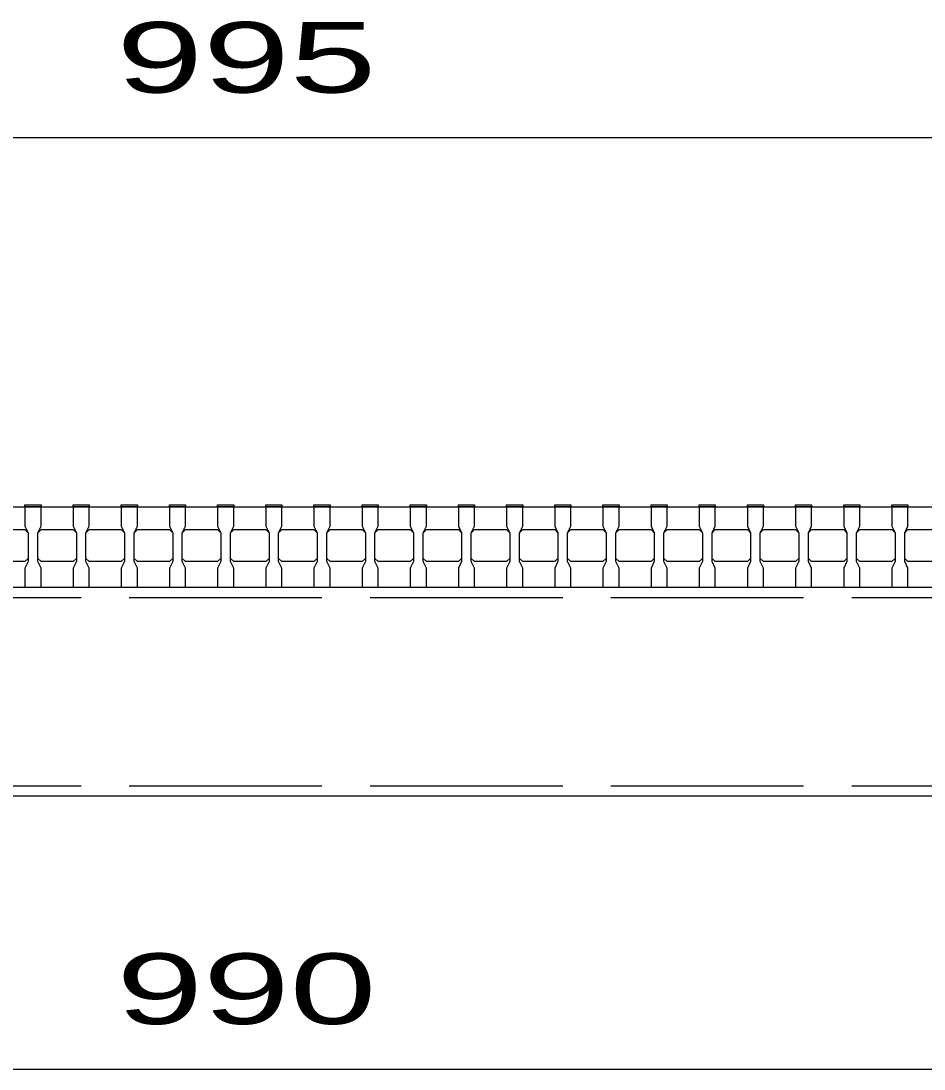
# Model space of a CAD drawing. Units: millimetres, scale not verified. Extents: x -1820 to 1731, y -1282 to 1054.
# Drawn here: x -1000.2 to -719, y -642.5 to -316.2 of the extents above; entities that cross this region are included whole.
import ezdxf
from ezdxf.enums import TextEntityAlignment as Align

# ---------------------------------------------------------------- set-up
doc = ezdxf.new("R2010")
doc.units = ezdxf.units.MM
doc.header["$LTSCALE"] = 10
doc.linetypes.add('DASHED', pattern=[7.5, 6, -1.5])
doc.layers.add('16', color=3, linetype='Continuous', lineweight=25)
doc.layers.add('22', color=4, linetype='Continuous', lineweight=25)
doc.styles.add('ベクトル', font='')
doc.styles.get('ベクトル').set_extended_font_data('ベクトル')

msp = doc.modelspace()

# ---------------------------------------------------------------- linework, layer by layer
at = {"layer": '16'}
for p, q in [((-1419, -467.5), (-424, -467.5)), ((-999, -467.5), (-999, -466.8)), ((-999, -466.8), (-994, -466.8)), ((-999, -467.5), (-999, -473.5)), ((-994, -467.5), (-999, -467.5)), ((-994, -466.8), (-994, -467.5)), ((-994, -473.5), (-994, -467.5)), ((-984, -467.5), (-984, -466.8)), ((-984, -466.8), (-979, -466.8)), ((-984, -467.5), (-984, -473.5)), ((-979, -467.5), (-984, -467.5)), ((-979, -466.8), (-979, -467.5)), ((-979, -473.5), (-979, -467.5)), ((-969, -467.5), (-969, -466.8)), ((-969, -466.8), (-964, -466.8)), ((-969, -467.5), (-969, -473.5)), ((-964, -467.5), (-969, -467.5)), ((-964, -466.8), (-964, -467.5)), ((-964, -473.5), (-964, -467.5)), ((-954, -467.5), (-954, -466.8)), ((-954, -466.8), (-949, -466.8)), ((-954, -467.5), (-954, -473.5)), ((-949, -467.5), (-954, -467.5)), ((-949, -466.8), (-949, -467.5)), ((-949, -473.5), (-949, -467.5)), ((-939, -467.5), (-939, -466.8)), ((-939, -466.8), (-934, -466.8)), ((-939, -467.5), (-939, -473.5)), ((-934, -467.5), (-939, -467.5)), ((-934, -466.8), (-934, -467.5)), ((-934, -473.5), (-934, -467.5)), ((-924, -467.5), (-924, -466.8)), ((-924, -466.8), (-919, -466.8)), ((-924, -467.5), (-924, -473.5)), ((-919, -467.5), (-924, -467.5)), ((-919, -466.8), (-919, -467.5)), ((-919, -473.5), (-919, -467.5)), ((-909, -467.5), (-909, -466.8)), ((-909, -466.8), (-904, -466.8)), ((-909, -467.5), (-909, -473.5)), ((-904, -467.5), (-909, -467.5)), ((-904, -466.8), (-904, -467.5)), ((-904, -473.5), (-904, -467.5)), ((-894, -467.5), (-894, -466.8)), ((-894, -466.8), (-889, -466.8)), ((-894, -467.5), (-894, -473.5)), ((-889, -467.5), (-894, -467.5)), ((-889, -466.8), (-889, -467.5)), ((-889, -473.5), (-889, -467.5)), ((-879, -467.5), (-879, -466.8)), ((-879, -466.8), (-874, -466.8)), ((-879, -467.5), (-879, -473.5)), ((-874, -467.5), (-879, -467.5)), ((-874, -466.8), (-874, -467.5)), ((-874, -473.5), (-874, -467.5)), ((-864, -467.5), (-864, -466.8)), ((-864, -466.8), (-859, -466.8)), ((-864, -467.5), (-864, -473.5)), ((-859, -467.5), (-864, -467.5)), ((-859, -466.8), (-859, -467.5)), ((-859, -473.5), (-859, -467.5)), ((-849, -467.5), (-849, -466.8)), ((-849, -466.8), (-844, -466.8)), ((-849, -467.5), (-849, -473.5)), ((-844, -467.5), (-849, -467.5)), ((-844, -466.8), (-844, -467.5)), ((-844, -473.5), (-844, -467.5)), ((-834, -467.5), (-834, -466.8)), ((-834, -466.8), (-829, -466.8)), ((-834, -467.5), (-834, -473.5)), ((-829, -467.5), (-834, -467.5)), ((-829, -466.8), (-829, -467.5)), ((-829, -473.5), (-829, -467.5)), ((-819, -467.5), (-819, -466.8)), ((-819, -466.8), (-814, -466.8)), ((-819, -467.5), (-819, -473.5)), ((-814, -467.5), (-819, -467.5)), ((-814, -466.8), (-814, -467.5)), ((-814, -473.5), (-814, -467.5)), ((-804, -467.5), (-804, -466.8)), ((-804, -466.8), (-799, -466.8)), ((-804, -467.5), (-804, -473.5)), ((-799, -467.5), (-804, -467.5)), ((-799, -466.8), (-799, -467.5)), ((-799, -473.5), (-799, -467.5)), ((-789, -467.5), (-789, -466.8)), ((-789, -466.8), (-784, -466.8)), ((-789, -467.5), (-789, -473.5)), ((-784, -467.5), (-789, -467.5)), ((-784, -466.8), (-784, -467.5)), ((-784, -473.5), (-784, -467.5)), ((-774, -467.5), (-774, -466.8)), ((-774, -466.8), (-769, -466.8)), ((-774, -467.5), (-774, -473.5)), ((-769, -467.5), (-774, -467.5)), ((-769, -466.8), (-769, -467.5)), ((-769, -473.5), (-769, -467.5)), ((-759, -467.5), (-759, -466.8)), ((-759, -466.8), (-754, -466.8)), ((-759, -467.5), (-759, -473.5)), ((-754, -467.5), (-759, -467.5)), ((-754, -466.8), (-754, -467.5)), ((-754, -473.5), (-754, -467.5)), ((-744, -467.5), (-744, -466.8)), ((-744, -466.8), (-739, -466.8)), ((-744, -467.5), (-744, -473.5)), ((-739, -467.5), (-744, -467.5)), ((-739, -466.8), (-739, -467.5)), ((-739, -473.5), (-739, -467.5)), ((-729, -467.5), (-729, -466.8)), ((-729, -466.8), (-724, -466.8)), ((-729, -467.5), (-729, -473.5)), ((-724, -467.5), (-729, -467.5)), ((-724, -466.8), (-724, -467.5)), ((-724, -473.5), (-724, -467.5)), ((-1009, -474.5), (-999, -474.5)), ((-999, -473.5), (-998, -475.5)), ((-999, -474.5), (-998, -475.5)), ((-998, -475.5), (-998, -484.5)), ((-995, -475.5), (-994, -473.5)), ((-995, -475.5), (-994, -474.5)), ((-995, -484.5), (-995, -475.5)), ((-994, -474.5), (-984, -474.5)), ((-984, -473.5), (-983, -475.5)), ((-984, -474.5), (-983, -475.5)), ((-983, -475.5), (-983, -484.5)), ((-980, -475.5), (-979, -473.5)), ((-980, -475.5), (-979, -474.5)), ((-980, -484.5), (-980, -475.5)), ((-979, -474.5), (-969, -474.5)), ((-969, -473.5), (-968, -475.5)), ((-969, -474.5), (-968, -475.5)), ((-968, -475.5), (-968, -484.5)), ((-965, -475.5), (-964, -473.5)), ((-965, -475.5), (-964, -474.5)), ((-965, -484.5), (-965, -475.5)), ((-964, -474.5), (-954, -474.5)), ((-954, -473.5), (-953, -475.5)), ((-954, -474.5), (-953, -475.5)), ((-953, -475.5), (-953, -484.5)), ((-950, -475.5), (-949, -473.5)), ((-950, -475.5), (-949, -474.5)), ((-950, -484.5), (-950, -475.5)), ((-949, -474.5), (-939, -474.5)), ((-939, -473.5), (-938, -475.5)), ((-939, -474.5), (-938, -475.5)), ((-938, -475.5), (-938, -484.5)), ((-935, -475.5), (-934, -473.5)), ((-935, -475.5), (-934, -474.5)), ((-935, -484.5), (-935, -475.5)), ((-934, -474.5), (-924, -474.5)), ((-924, -473.5), (-923, -475.5)), ((-924, -474.5), (-923, -475.5)), ((-923, -475.5), (-923, -484.5)), ((-920, -475.5), (-919, -473.5)), ((-920, -475.5), (-919, -474.5)), ((-920, -484.5), (-920, -475.5)), ((-919, -474.5), (-909, -474.5)), ((-909, -473.5), (-908, -475.5)), ((-909, -474.5), (-908, -475.5)), ((-908, -475.5), (-908, -484.5)), ((-905, -475.5), (-904, -473.5)), ((-905, -475.5), (-904, -474.5)), ((-905, -484.5), (-905, -475.5)), ((-904, -474.5), (-894, -474.5)), ((-894, -473.5), (-893, -475.5)), ((-894, -474.5), (-893, -475.5)), ((-893, -475.5), (-893, -484.5)), ((-890, -475.5), (-889, -473.5)), ((-890, -475.5), (-889, -474.5)), ((-890, -484.5), (-890, -475.5)), ((-889, -474.5), (-879, -474.5)), ((-879, -473.5), (-878, -475.5)), ((-879, -474.5), (-878, -475.5)), ((-878, -475.5), (-878, -484.5)), ((-875, -475.5), (-874, -473.5)), ((-875, -475.5), (-874, -474.5)), ((-875, -484.5), (-875, -475.5)), ((-874, -474.5), (-864, -474.5)), ((-864, -473.5), (-863, -475.5)), ((-864, -474.5), (-863, -475.5)), ((-863, -475.5), (-863, -484.5)), ((-860, -475.5), (-859, -473.5)), ((-860, -475.5), (-859, -474.5)), ((-860, -484.5), (-860, -475.5)), ((-859, -474.5), (-849, -474.5)), ((-849, -473.5), (-848, -475.5)), ((-849, -474.5), (-848, -475.5)), ((-848, -475.5), (-848, -484.5)), ((-845, -475.5), (-844, -473.5)), ((-845, -475.5), (-844, -474.5)), ((-845, -484.5), (-845, -475.5)), ((-844, -474.5), (-834, -474.5)), ((-834, -473.5), (-833, -475.5)), ((-834, -474.5), (-833, -475.5)), ((-833, -475.5), (-833, -484.5)), ((-830, -475.5), (-829, -473.5)), ((-830, -475.5), (-829, -474.5)), ((-830, -484.5), (-830, -475.5)), ((-829, -474.5), (-819, -474.5)), ((-819, -473.5), (-818, -475.5)), ((-819, -474.5), (-818, -475.5)), ((-818, -475.5), (-818, -484.5)), ((-815, -475.5), (-814, -473.5)), ((-815, -475.5), (-814, -474.5)), ((-815, -484.5), (-815, -475.5)), ((-814, -474.5), (-804, -474.5)), ((-804, -473.5), (-803, -475.5)), ((-804, -474.5), (-803, -475.5)), ((-803, -475.5), (-803, -484.5)), ((-800, -475.5), (-799, -473.5)), ((-800, -475.5), (-799, -474.5)), ((-800, -484.5), (-800, -475.5)), ((-799, -474.5), (-789, -474.5)), ((-789, -473.5), (-788, -475.5)), ((-789, -474.5), (-788, -475.5)), ((-788, -475.5), (-788, -484.5)), ((-785, -475.5), (-784, -473.5)), ((-785, -475.5), (-784, -474.5)), ((-785, -484.5), (-785, -475.5)), ((-784, -474.5), (-774, -474.5)), ((-774, -473.5), (-773, -475.5)), ((-774, -474.5), (-773, -475.5)), ((-773, -475.5), (-773, -484.5)), ((-770, -475.5), (-769, -473.5)), ((-770, -475.5), (-769, -474.5)), ((-770, -484.5), (-770, -475.5)), ((-769, -474.5), (-759, -474.5)), ((-759, -473.5), (-758, -475.5)), ((-759, -474.5), (-758, -475.5)), ((-758, -475.5), (-758, -484.5)), ((-755, -475.5), (-754, -473.5)), ((-755, -475.5), (-754, -474.5)), ((-755, -484.5), (-755, -475.5)), ((-754, -474.5), (-744, -474.5)), ((-744, -473.5), (-743, -475.5)), ((-744, -474.5), (-743, -475.5)), ((-743, -475.5), (-743, -484.5)), ((-740, -475.5), (-739, -473.5)), ((-740, -475.5), (-739, -474.5)), ((-740, -484.5), (-740, -475.5)), ((-739, -474.5), (-729, -474.5)), ((-729, -473.5), (-728, -475.5)), ((-729, -474.5), (-728, -475.5)), ((-728, -475.5), (-728, -484.5)), ((-725, -475.5), (-724, -473.5)), ((-725, -475.5), (-724, -474.5)), ((-725, -484.5), (-725, -475.5)), ((-724, -474.5), (-714, -474.5)), ((-999, -484.5), (-1009, -484.5)), ((-998, -483.5), (-999, -484.5)), ((-998, -484.5), (-999, -486.5)), ((-994, -484.5), (-995, -483.5)), ((-994, -486.5), (-995, -484.5)), ((-984, -484.5), (-994, -484.5)), ((-983, -483.5), (-984, -484.5)), ((-983, -484.5), (-984, -486.5)), ((-979, -484.5), (-980, -483.5)), ((-979, -486.5), (-980, -484.5)), ((-969, -484.5), (-979, -484.5)), ((-968, -483.5), (-969, -484.5)), ((-968, -484.5), (-969, -486.5)), ((-964, -484.5), (-965, -483.5)), ((-964, -486.5), (-965, -484.5)), ((-954, -484.5), (-964, -484.5)), ((-953, -483.5), (-954, -484.5)), ((-953, -484.5), (-954, -486.5)), ((-949, -484.5), (-950, -483.5)), ((-949, -486.5), (-950, -484.5)), ((-939, -484.5), (-949, -484.5)), ((-938, -483.5), (-939, -484.5)), ((-938, -484.5), (-939, -486.5)), ((-934, -484.5), (-935, -483.5)), ((-934, -486.5), (-935, -484.5)), ((-924, -484.5), (-934, -484.5)), ((-923, -483.5), (-924, -484.5)), ((-923, -484.5), (-924, -486.5)), ((-919, -484.5), (-920, -483.5)), ((-919, -486.5), (-920, -484.5)), ((-909, -484.5), (-919, -484.5)), ((-908, -483.5), (-909, -484.5)), ((-908, -484.5), (-909, -486.5)), ((-904, -484.5), (-905, -483.5)), ((-904, -486.5), (-905, -484.5)), ((-894, -484.5), (-904, -484.5)), ((-893, -483.5), (-894, -484.5)), ((-893, -484.5), (-894, -486.5)), ((-889, -484.5), (-890, -483.5)), ((-889, -486.5), (-890, -484.5)), ((-879, -484.5), (-889, -484.5)), ((-878, -483.5), (-879, -484.5)), ((-878, -484.5), (-879, -486.5)), ((-874, -484.5), (-875, -483.5)), ((-874, -486.5), (-875, -484.5)), ((-864, -484.5), (-874, -484.5)), ((-863, -483.5), (-864, -484.5)), ((-863, -484.5), (-864, -486.5)), ((-859, -484.5), (-860, -483.5)), ((-859, -486.5), (-860, -484.5)), ((-849, -484.5), (-859, -484.5)), ((-848, -483.5), (-849, -484.5)), ((-848, -484.5), (-849, -486.5)), ((-844, -484.5), (-845, -483.5)), ((-844, -486.5), (-845, -484.5)), ((-834, -484.5), (-844, -484.5)), ((-833, -483.5), (-834, -484.5)), ((-833, -484.5), (-834, -486.5)), ((-829, -484.5), (-830, -483.5)), ((-829, -486.5), (-830, -484.5)), ((-819, -484.5), (-829, -484.5)), ((-818, -483.5), (-819, -484.5)), ((-818, -484.5), (-819, -486.5)), ((-814, -484.5), (-815, -483.5)), ((-814, -486.5), (-815, -484.5)), ((-804, -484.5), (-814, -484.5)), ((-803, -483.5), (-804, -484.5)), ((-803, -484.5), (-804, -486.5)), ((-799, -484.5), (-800, -483.5)), ((-799, -486.5), (-800, -484.5)), ((-789, -484.5), (-799, -484.5)), ((-788, -483.5), (-789, -484.5)), ((-788, -484.5), (-789, -486.5)), ((-784, -484.5), (-785, -483.5)), ((-784, -486.5), (-785, -484.5)), ((-774, -484.5), (-784, -484.5)), ((-773, -483.5), (-774, -484.5)), ((-773, -484.5), (-774, -486.5)), ((-769, -484.5), (-770, -483.5)), ((-769, -486.5), (-770, -484.5)), ((-759, -484.5), (-769, -484.5)), ((-758, -483.5), (-759, -484.5)), ((-758, -484.5), (-759, -486.5)), ((-754, -484.5), (-755, -483.5)), ((-754, -486.5), (-755, -484.5)), ((-744, -484.5), (-754, -484.5)), ((-743, -483.5), (-744, -484.5)), ((-743, -484.5), (-744, -486.5)), ((-739, -484.5), (-740, -483.5)), ((-739, -486.5), (-740, -484.5)), ((-729, -484.5), (-739, -484.5)), ((-728, -483.5), (-729, -484.5)), ((-728, -484.5), (-729, -486.5)), ((-724, -484.5), (-725, -483.5)), ((-724, -486.5), (-725, -484.5)), ((-714, -484.5), (-724, -484.5)), ((-999, -486.5), (-999, -492.5)), ((-994, -492.5), (-994, -486.5)), ((-984, -486.5), (-984, -492.5)), ((-979, -492.5), (-979, -486.5)), ((-969, -486.5), (-969, -492.5)), ((-964, -492.5), (-964, -486.5)), ((-954, -486.5), (-954, -492.5)), ((-949, -492.5), (-949, -486.5)), ((-939, -486.5), (-939, -492.5)), ((-934, -492.5), (-934, -486.5)), ((-924, -486.5), (-924, -492.5)), ((-919, -492.5), (-919, -486.5)), ((-909, -486.5), (-909, -492.5)), ((-904, -492.5), (-904, -486.5)), ((-894, -486.5), (-894, -492.5)), ((-889, -492.5), (-889, -486.5)), ((-879, -486.5), (-879, -492.5)), ((-874, -492.5), (-874, -486.5)), ((-864, -486.5), (-864, -492.5)), ((-859, -492.5), (-859, -486.5)), ((-849, -486.5), (-849, -492.5)), ((-844, -492.5), (-844, -486.5)), ((-834, -486.5), (-834, -492.5)), ((-829, -492.5), (-829, -486.5)), ((-819, -486.5), (-819, -492.5)), ((-814, -492.5), (-814, -486.5)), ((-804, -486.5), (-804, -492.5)), ((-799, -492.5), (-799, -486.5)), ((-789, -486.5), (-789, -492.5)), ((-784, -492.5), (-784, -486.5)), ((-774, -486.5), (-774, -492.5)), ((-769, -492.5), (-769, -486.5)), ((-759, -486.5), (-759, -492.5)), ((-754, -492.5), (-754, -486.5)), ((-744, -486.5), (-744, -492.5)), ((-739, -492.5), (-739, -486.5)), ((-729, -486.5), (-729, -492.5)), ((-724, -492.5), (-724, -486.5)), ((-1419, -492.5), (-424, -492.5)), ((-1416.5, -492.5), (-426.5, -492.5)), ((-999, -492.5), (-994, -492.5)), ((-984, -492.5), (-979, -492.5)), ((-969, -492.5), (-964, -492.5)), ((-954, -492.5), (-949, -492.5)), ((-939, -492.5), (-934, -492.5)), ((-924, -492.5), (-919, -492.5)), ((-909, -492.5), (-904, -492.5)), ((-894, -492.5), (-889, -492.5)), ((-879, -492.5), (-874, -492.5)), ((-864, -492.5), (-859, -492.5)), ((-849, -492.5), (-844, -492.5)), ((-834, -492.5), (-829, -492.5)), ((-819, -492.5), (-814, -492.5)), ((-804, -492.5), (-799, -492.5)), ((-789, -492.5), (-784, -492.5)), ((-774, -492.5), (-769, -492.5)), ((-759, -492.5), (-754, -492.5)), ((-744, -492.5), (-739, -492.5)), ((-729, -492.5), (-724, -492.5)), ((-426.5, -557.5), (-1416.5, -557.5))]:
    msp.add_line(p, q, dxfattribs=at)
at = {"layer": '16', "linetype": 'DASHED'}
for p, q in [((-1416.5, -495.7), (-426.5, -495.7)), ((-1416.5, -554.3), (-426.5, -554.3))]:
    msp.add_line(p, q, dxfattribs=at)
at = {"layer": '22'}
for p, q in [((-1419, -352.5), (-424, -352.5)), ((-1416.5, -642.5), (-426.5, -642.5))]:
    msp.add_line(p, q, dxfattribs=at)

# ---------------------------------------------------------------- texts
at = {"layer": '22', "color": 2, "style": 'ベクトル', "width": 1.65}
for s, p in [(' 995 ', (-984, -327.5)), (' 990 ', (-984, -617.5))]:
    msp.add_text(s, height=21.99, dxfattribs=at).set_placement(p, align=Align.MIDDLE_LEFT)

doc.saveas('drawing.dxf')
